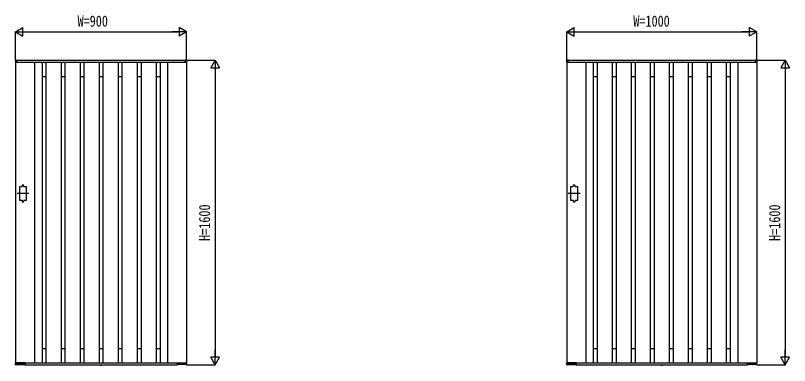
# Model space of a CAD drawing. Units: millimetres, scale not verified. Extents: x -8410 to 8410, y -5940 to 5940.
# Drawn here: x -2010 to 2063, y -454 to 1385 of the extents above; entities that cross this region are included whole.
import ezdxf
from ezdxf.enums import TextEntityAlignment as Align

# ---------------------------------------------------------------- set-up
doc = ezdxf.new("R2010")
doc.units = ezdxf.units.MM
doc.header["$LTSCALE"] = 30
doc.layers.add('0-2_YKK_A1', color=4, linetype='Continuous')
doc.layers.add('0-3_YKK_D', color=6, linetype='Continuous')
doc.styles.add('ＭＳ ゴシック', font='')
doc.styles.get('ＭＳ ゴシック').set_extended_font_data('MS Gothic')

msp = doc.modelspace()

# ---------------------------------------------------------------- linework, layer by layer
at = {"layer": '0-2_YKK_A1'}
for p, q in [((-2010.46, 1148.63), (-2010.46, 1140.5)), ((-2009.05, 1150.13), (-2003.49, 1150.47)), ((-2002.96, 1150), (-1116.96, 1150)), ((-2002.96, 1140), (-2002.96, 1150)), ((-2002.96, 1140.3), (-2002.96, 1149.97)), ((-1116.96, 1140), (-1116.96, 1150)), ((-1116.96, 1140.3), (-1116.96, 1149.97)), ((-1110.87, 1150.13), (-1116.43, 1150.47)), ((-1109.46, 1148.63), (-1109.46, 1140.5)), ((889.54, 1148.63), (889.54, 1140.5)), ((890.95, 1150.13), (896.51, 1150.47)), ((897.04, 1150), (1883.04, 1150)), ((897.04, 1140), (897.04, 1150)), ((897.04, 1140.3), (897.04, 1149.97)), ((1883.04, 1140), (1883.04, 1150)), ((1883.04, 1140.3), (1883.04, 1149.97)), ((1889.13, 1150.13), (1883.57, 1150.47)), ((1890.54, 1148.63), (1890.54, 1140.5)), ((-2009.96, 1140), (-2009.96, -440)), ((-2009.96, 1140), (-1109.96, 1140)), ((-2009.96, 1140), (-2003.26, 1140)), ((-2003.26, 1140), (-2003.26, 1140)), ((-1909.96, 1140), (-1909.96, -440)), ((-1869.96, 1140), (-1869.96, -440)), ((-1849.96, 1140), (-1849.96, -440)), ((-1769.96, 1140), (-1769.96, -440)), ((-1749.96, 1140), (-1749.96, -440)), ((-1669.96, 1140), (-1669.96, -440)), ((-1649.96, 1140), (-1649.96, -440)), ((-1569.96, 1140), (-1569.96, -440)), ((-1549.96, 1140), (-1549.96, -440)), ((-1469.96, 1140), (-1469.96, -440)), ((-1449.96, 1140), (-1449.96, -440)), ((-1369.96, 1140), (-1369.96, -440)), ((-1349.96, 1140), (-1349.96, -440)), ((-1269.96, 1140), (-1269.96, -440)), ((-1249.96, 1140), (-1249.96, -440)), ((-1209.96, 1140), (-1209.96, -440)), ((-1109.96, 1140), (-1116.66, 1140)), ((-1116.66, 1140), (-1116.66, 1140)), ((-1109.96, 1140), (-1109.96, -440)), ((890.04, 1140), (890.04, -440)), ((890.04, 1140), (1890.04, 1140)), ((890.04, 1140), (896.74, 1140)), ((896.74, 1140), (896.74, 1140)), ((990.04, 1140), (990.04, -440)), ((1030.04, 1140), (1030.04, -440)), ((1050.04, 1140), (1050.04, -440)), ((1130.04, 1140), (1130.04, -440)), ((1150.04, 1140), (1150.04, -440)), ((1230.04, 1140), (1230.04, -440)), ((1250.04, 1140), (1250.04, -440)), ((1330.04, 1140), (1330.04, -440)), ((1350.04, 1140), (1350.04, -440)), ((1430.04, 1140), (1430.04, -440)), ((1450.04, 1140), (1450.04, -440)), ((1530.04, 1140), (1530.04, -440)), ((1550.04, 1140), (1550.04, -440)), ((1630.04, 1140), (1630.04, -440)), ((1650.04, 1140), (1650.04, -440)), ((1730.04, 1140), (1730.04, -440)), ((1750.04, 1140), (1750.04, -440)), ((1790.04, 1140), (1790.04, -440)), ((1890.04, 1140), (1883.34, 1140)), ((1883.34, 1140), (1883.34, 1140)), ((1890.04, 1140), (1890.04, -440)), ((-1869.96, 1065), (-1849.96, 1065)), ((-1769.96, 1065), (-1749.96, 1065)), ((-1669.96, 1065), (-1649.96, 1065)), ((-1569.96, 1065), (-1549.96, 1065)), ((-1469.96, 1065), (-1449.96, 1065)), ((-1369.96, 1065), (-1349.96, 1065)), ((-1269.96, 1065), (-1249.96, 1065)), ((1030.04, 1065), (1050.04, 1065)), ((1130.04, 1065), (1150.04, 1065)), ((1230.04, 1065), (1250.04, 1065)), ((1330.04, 1065), (1350.04, 1065)), ((1430.04, 1065), (1450.04, 1065)), ((1530.04, 1065), (1550.04, 1065)), ((1630.04, 1065), (1650.04, 1065)), ((1730.04, 1065), (1750.04, 1065)), ((-1975.96, 485), (-1975.96, 490)), ((-1965.96, 485), (-1965.96, 490)), ((924.04, 485), (924.04, 490)), ((934.04, 485), (934.04, 490)), ((-1939.46, 450), (-2002.46, 450)), ((960.54, 450), (897.54, 450)), ((-1975.96, 415), (-1975.96, 410)), ((-1965.96, 415), (-1965.96, 410)), ((924.04, 415), (924.04, 410)), ((934.04, 415), (934.04, 410)), ((-1869.96, -365), (-1849.96, -365)), ((-1769.96, -365), (-1749.96, -365)), ((-1669.96, -365), (-1649.96, -365)), ((-1569.96, -365), (-1549.96, -365)), ((-1469.96, -365), (-1449.96, -365)), ((-1369.96, -365), (-1349.96, -365)), ((-1269.96, -365), (-1249.96, -365)), ((1030.04, -365), (1050.04, -365)), ((1130.04, -365), (1150.04, -365)), ((1230.04, -365), (1250.04, -365)), ((1330.04, -365), (1350.04, -365)), ((1430.04, -365), (1450.04, -365)), ((1530.04, -365), (1550.04, -365)), ((1630.04, -365), (1650.04, -365)), ((1730.04, -365), (1750.04, -365)), ((-2009.85, -450.03), (-2010.43, -440.53)), ((-2009.96, -440), (-1109.96, -440)), ((-1960.26, -440), (-2009.93, -440)), ((-1987.17, -447.9), (-2007.75, -447.9)), ((-1978.13, -447.9), (-1984.79, -447.9)), ((-1962.13, -447.9), (-1975.75, -447.9)), ((-1965.86, -447.9), (-1965.84, -449.01)), ((-1959.96, -440), (-1959.96, -450)), ((-1959.96, -440.3), (-1959.96, -449.98)), ((-1159.96, -440), (-1159.96, -450)), ((-1159.96, -440.3), (-1159.96, -449.98)), ((-1159.66, -440), (-1109.99, -440)), ((-1157.79, -447.9), (-1144.17, -447.9)), ((-1154.06, -447.9), (-1154.08, -449.01)), ((-1141.79, -447.9), (-1135.13, -447.9)), ((-1132.75, -447.9), (-1112.17, -447.9)), ((-1110.07, -450.03), (-1109.49, -440.53)), ((890.15, -450.03), (889.57, -440.53)), ((890.04, -440), (1890.04, -440)), ((939.74, -440), (890.07, -440)), ((912.83, -447.9), (892.25, -447.9)), ((921.87, -447.9), (915.21, -447.9)), ((937.87, -447.9), (924.25, -447.9)), ((934.14, -447.9), (934.16, -449.01)), ((940.04, -440), (940.04, -450)), ((940.04, -440.3), (940.04, -449.98)), ((1840.04, -440), (1840.04, -450)), ((1840.04, -440.3), (1840.04, -449.98)), ((1840.34, -440), (1890.01, -440)), ((1842.21, -447.9), (1855.83, -447.9)), ((1845.94, -447.9), (1845.92, -449.01)), ((1858.21, -447.9), (1864.87, -447.9)), ((1867.25, -447.9), (1887.83, -447.9)), ((1889.93, -450.03), (1890.51, -440.53)), ((-2008.6, -450.5), (-2009.35, -450.5)), ((-2008.1, -450.01), (-2008.07, -448.19)), ((-2008.09, -449.5), (-1961.79, -449.5)), ((-1986.85, -448.19), (-1986.84, -449.01)), ((-1985.12, -449.01), (-1985.1, -448.19)), ((-1977.82, -448.19), (-1977.8, -449.01)), ((-1976.08, -449.01), (-1976.07, -448.19)), ((-1961.82, -448.19), (-1961.79, -449.99)), ((-1960.46, -450.48), (-1961.29, -450.48)), ((-1959.96, -450), (-1159.96, -450)), ((-1563.87, -450.5), (-1563.78, -450)), ((-1563.87, -450.5), (-1563.7, -451.47)), ((-1563.87, -450.5), (-1556.05, -450.5)), ((-1563.78, -450), (-1556.14, -450)), ((-1559.96, -454.2), (-1559.96, -450)), ((-1556.05, -450.5), (-1556.22, -451.47)), ((-1556.05, -450.5), (-1556.14, -450)), ((-1159.46, -450.48), (-1158.63, -450.48)), ((-1158.1, -448.19), (-1158.13, -449.99)), ((-1111.83, -449.5), (-1158.13, -449.5)), ((-1143.84, -449.01), (-1143.85, -448.19)), ((-1142.1, -448.19), (-1142.12, -449.01)), ((-1134.8, -449.01), (-1134.82, -448.19)), ((-1133.07, -448.19), (-1133.08, -449.01)), ((-1111.82, -450.01), (-1111.85, -448.19)), ((-1111.32, -450.5), (-1110.57, -450.5)), ((891.4, -450.5), (890.65, -450.5)), ((891.9, -450.01), (891.93, -448.19)), ((891.91, -449.5), (938.21, -449.5)), ((913.15, -448.19), (913.16, -449.01)), ((914.88, -449.01), (914.9, -448.19)), ((922.18, -448.19), (922.2, -449.01)), ((923.92, -449.01), (923.93, -448.19)), ((938.18, -448.19), (938.21, -449.99)), ((939.54, -450.48), (938.71, -450.48)), ((940.04, -450), (1840.04, -450)), ((1386.13, -450.5), (1386.22, -450)), ((1386.13, -450.5), (1386.3, -451.47)), ((1386.13, -450.5), (1393.95, -450.5)), ((1386.22, -450), (1393.86, -450)), ((1390.04, -454.2), (1390.04, -450)), ((1393.95, -450.5), (1393.78, -451.47)), ((1393.95, -450.5), (1393.86, -450)), ((1840.54, -450.48), (1841.37, -450.48)), ((1841.9, -448.19), (1841.87, -449.99)), ((1888.17, -449.5), (1841.87, -449.5)), ((1856.16, -449.01), (1856.15, -448.19)), ((1857.9, -448.19), (1857.88, -449.01)), ((1865.2, -449.01), (1865.18, -448.19)), ((1866.93, -448.19), (1866.92, -449.01)), ((1888.18, -450.01), (1888.15, -448.19)), ((1888.68, -450.5), (1889.43, -450.5))]:
    msp.add_line(p, q, dxfattribs=at)
for points in [[(-1975.96, 485), (-1989.96, 485), (-1989.96, 415), (-1975.96, 415)], [(-1965.96, 415), (-1951.96, 415), (-1951.96, 485), (-1965.96, 485)], [(924.04, 485), (910.04, 485), (910.04, 415), (924.04, 415)], [(934.04, 415), (948.04, 415), (948.04, 485), (934.04, 485)], [(-2007.75, -447.9), (-2007.89, -447.93), (-2007.97, -447.98), (-2008.01, -448.03), (-2008.04, -448.09), (-2008.06, -448.14), (-2008.07, -448.19)], [(-1986.85, -448.19), (-1986.86, -448.15), (-1986.87, -448.1), (-1986.89, -448.05), (-1986.92, -448.01), (-1986.97, -447.96), (-1987.05, -447.92), (-1987.17, -447.9)], [(-1984.79, -447.9), (-1984.92, -447.93), (-1985, -447.98), (-1985.05, -448.03), (-1985.08, -448.09), (-1985.09, -448.14), (-1985.1, -448.19)], [(-1977.82, -448.19), (-1977.82, -448.15), (-1977.83, -448.1), (-1977.86, -448.05), (-1977.89, -448.01), (-1977.94, -447.96), (-1978.01, -447.92), (-1978.13, -447.9)], [(-1975.75, -447.9), (-1975.89, -447.93), (-1975.97, -447.98), (-1976.01, -448.03), (-1976.04, -448.09), (-1976.06, -448.14), (-1976.07, -448.19)], [(-1961.82, -448.19), (-1961.82, -448.15), (-1961.83, -448.1), (-1961.86, -448.05), (-1961.89, -448.01), (-1961.94, -447.96), (-1962.01, -447.92), (-1962.13, -447.9)], [(-1158.1, -448.19), (-1158.1, -448.15), (-1158.09, -448.1), (-1158.06, -448.05), (-1158.03, -448.01), (-1157.98, -447.96), (-1157.91, -447.92), (-1157.79, -447.9)], [(-1144.17, -447.9), (-1144.03, -447.93), (-1143.96, -447.98), (-1143.91, -448.03), (-1143.88, -448.09), (-1143.86, -448.14), (-1143.85, -448.19)], [(-1142.1, -448.19), (-1142.1, -448.15), (-1142.09, -448.1), (-1142.06, -448.05), (-1142.03, -448.01), (-1141.98, -447.96), (-1141.91, -447.92), (-1141.79, -447.9)], [(-1135.13, -447.9), (-1135, -447.93), (-1134.92, -447.98), (-1134.87, -448.03), (-1134.84, -448.09), (-1134.83, -448.14), (-1134.82, -448.19)], [(-1133.07, -448.19), (-1133.06, -448.15), (-1133.05, -448.1), (-1133.03, -448.05), (-1133, -448.01), (-1132.95, -447.96), (-1132.87, -447.92), (-1132.75, -447.9)], [(-1112.17, -447.9), (-1112.03, -447.93), (-1111.96, -447.98), (-1111.91, -448.03), (-1111.88, -448.09), (-1111.86, -448.14), (-1111.85, -448.19)], [(892.25, -447.9), (892.11, -447.93), (892.03, -447.98), (891.99, -448.03), (891.96, -448.09), (891.94, -448.14), (891.93, -448.19)], [(913.15, -448.19), (913.14, -448.15), (913.13, -448.1), (913.11, -448.05), (913.08, -448.01), (913.03, -447.96), (912.95, -447.92), (912.83, -447.9)], [(915.21, -447.9), (915.08, -447.93), (915, -447.98), (914.95, -448.03), (914.92, -448.09), (914.91, -448.14), (914.9, -448.19)], [(922.18, -448.19), (922.18, -448.15), (922.17, -448.1), (922.14, -448.05), (922.11, -448.01), (922.06, -447.96), (921.99, -447.92), (921.87, -447.9)], [(924.25, -447.9), (924.11, -447.93), (924.03, -447.98), (923.99, -448.03), (923.96, -448.09), (923.94, -448.14), (923.93, -448.19)], [(938.18, -448.19), (938.18, -448.15), (938.17, -448.1), (938.14, -448.05), (938.11, -448.01), (938.06, -447.96), (937.99, -447.92), (937.87, -447.9)], [(1841.9, -448.19), (1841.9, -448.15), (1841.91, -448.1), (1841.94, -448.05), (1841.97, -448.01), (1842.02, -447.96), (1842.09, -447.92), (1842.21, -447.9)], [(1855.83, -447.9), (1855.97, -447.93), (1856.04, -447.98), (1856.09, -448.03), (1856.12, -448.09), (1856.14, -448.14), (1856.15, -448.19)], [(1857.9, -448.19), (1857.9, -448.15), (1857.91, -448.1), (1857.94, -448.05), (1857.97, -448.01), (1858.02, -447.96), (1858.09, -447.92), (1858.21, -447.9)], [(1864.87, -447.9), (1865, -447.93), (1865.08, -447.98), (1865.13, -448.03), (1865.16, -448.09), (1865.17, -448.14), (1865.18, -448.19)], [(1866.93, -448.19), (1866.94, -448.15), (1866.95, -448.1), (1866.97, -448.05), (1867, -448.01), (1867.05, -447.96), (1867.13, -447.92), (1867.25, -447.9)], [(1887.83, -447.9), (1887.97, -447.93), (1888.04, -447.98), (1888.09, -448.03), (1888.12, -448.09), (1888.14, -448.14), (1888.15, -448.19)], [(-1562.26, -452.58), (-1561.11, -450.26), (-1559.96, -449.65)], [(-1557.66, -452.58), (-1558.82, -450.26), (-1559.96, -449.65)], [(1387.74, -452.58), (1388.89, -450.26), (1390.04, -449.65)], [(1392.34, -452.58), (1391.18, -450.26), (1390.04, -449.65)]]:
    msp.add_lwpolyline(points, dxfattribs=at)
for centre, radius, start, end in [((-2008.96, 1148.63), 1.5, 93.5, 180), ((-2009.96, 1140.5), 0.5, 180, 270), ((-2003.46, 1149.97), 0.5, 0, 93.5), ((-1116.46, 1149.97), 0.5, 86.5, 180), ((-1110.96, 1148.63), 1.5, 0, 86.5), ((-1109.96, 1140.5), 0.5, 270, 0), ((891.04, 1148.63), 1.5, 93.5, 180), ((890.04, 1140.5), 0.5, 180, 270), ((896.54, 1149.97), 0.5, 0, 93.5), ((1883.54, 1149.97), 0.5, 86.5, 180), ((1889.04, 1148.63), 1.5, 0, 86.5), ((1890.04, 1140.5), 0.5, 270, 0), ((-2003.26, 1140.3), 0.3, 270, 0), ((-1116.66, 1140.3), 0.3, 180, 270), ((896.74, 1140.3), 0.3, 270, 0), ((1883.34, 1140.3), 0.3, 180, 270), ((-1970.96, 490), 5, 0, 180), ((929.04, 490), 5, 0, 180), ((-1970.96, 410), 5, 180, 0), ((929.04, 410), 5, 180, 0), ((-2009.93, -440.5), 0.5, 90, 183.5), ((-1960.26, -440.3), 0.3, 0, 90), ((-1159.66, -440.3), 0.3, 90, 180), ((-1109.99, -440.5), 0.5, 356.5, 90), ((890.07, -440.5), 0.5, 90, 183.5), ((939.74, -440.3), 0.3, 0, 90), ((1840.34, -440.3), 0.3, 90, 180), ((1890.01, -440.5), 0.5, 356.5, 90), ((-2009.35, -450), 0.5, 183.5, 269.21081), ((-2008.6, -450), 0.5, 269.18971, 359), ((-1986.34, -449), 0.5, 181, 270), ((-1985.62, -449), 0.5, 270, 359), ((-1977.3, -449), 0.5, 181, 270), ((-1976.58, -449), 0.5, 270, 359), ((-1965.34, -449), 0.5, 181, 270), ((-1961.29, -449.98), 0.5, 181.0014, 270.00152), ((-1960.46, -449.98), 0.5, 270, 0), ((-1562.81, -451.32), 0.9, 190, 239.36409), ((-1559.96, -446.5), 6.5, 239.36409, 300.63591), ((-1557.11, -451.32), 0.9, 300.63591, 350), ((-1159.46, -449.98), 0.5, 180, 270), ((-1158.63, -449.98), 0.5, 269.99848, 358.9986), ((-1154.58, -449), 0.5, 270, 359), ((-1143.34, -449), 0.5, 181, 270), ((-1142.62, -449), 0.5, 270, 359), ((-1134.3, -449), 0.5, 181, 270), ((-1133.58, -449), 0.5, 270, 359), ((-1111.32, -450), 0.5, 181, 270.81029), ((-1110.57, -450), 0.5, 270.78919, 356.5), ((890.65, -450), 0.5, 183.5, 269.21081), ((891.4, -450), 0.5, 269.18971, 359), ((913.66, -449), 0.5, 181, 270), ((914.38, -449), 0.5, 270, 359), ((922.7, -449), 0.5, 181, 270), ((923.42, -449), 0.5, 270, 359), ((934.66, -449), 0.5, 181, 270), ((938.71, -449.98), 0.5, 181.0014, 270.00152), ((939.54, -449.98), 0.5, 270, 0), ((1387.19, -451.32), 0.9, 190, 239.36409), ((1390.04, -446.5), 6.5, 239.36409, 300.63591), ((1392.89, -451.32), 0.9, 300.63591, 350), ((1840.54, -449.98), 0.5, 180, 270), ((1841.37, -449.98), 0.5, 269.99848, 358.9986), ((1845.42, -449), 0.5, 270, 359), ((1856.66, -449), 0.5, 181, 270), ((1857.38, -449), 0.5, 270, 359), ((1865.7, -449), 0.5, 181, 270), ((1866.42, -449), 0.5, 270, 359), ((1888.68, -450), 0.5, 181, 270.81029), ((1889.43, -450), 0.5, 270.78919, 356.5)]:
    msp.add_arc(centre, radius, start, end, dxfattribs=at)
at = {"layer": '0-3_YKK_D'}
for p, q in [((-2009.96, 1300), (-1970.99, 1322.5)), ((-1970.99, 1277.5), (-1970.99, 1322.5)), ((-1109.96, 1300), (-1148.93, 1322.5)), ((-1148.93, 1322.5), (-1148.93, 1277.5)), ((890.04, 1300), (929.01, 1322.5)), ((929.01, 1277.5), (929.01, 1322.5)), ((1890.04, 1300), (1851.07, 1322.5)), ((1851.07, 1322.5), (1851.07, 1277.5)), ((-2009.96, 1151), (-2009.96, 1301)), ((-2009.96, 1300), (-1970.99, 1277.5)), ((-2009.96, 1300), (-1932.02, 1300)), ((-1964.96, 1300), (-1154.96, 1300)), ((-1109.96, 1300), (-1187.9, 1300)), ((-1109.96, 1300), (-1148.93, 1277.5)), ((-1109.96, 1151), (-1109.96, 1301)), ((890.04, 1151), (890.04, 1301)), ((890.04, 1300), (929.01, 1277.5)), ((890.04, 1300), (967.98, 1300)), ((935.04, 1300), (1845.04, 1300)), ((1890.04, 1300), (1812.1, 1300)), ((1890.04, 1300), (1851.07, 1277.5)), ((1890.04, 1151), (1890.04, 1301)), ((-1108.96, 1150), (-958.96, 1150)), ((-959.96, 1150), (-982.46, 1111.03)), ((-959.96, 1150), (-937.46, 1111.03)), ((-959.96, 1150), (-959.96, 1072.06)), ((1891.04, 1150), (2041.04, 1150)), ((2040.04, 1150), (2017.54, 1111.03)), ((2040.04, 1150), (2062.54, 1111.03)), ((2040.04, 1150), (2040.04, 1072.06)), ((-982.46, 1111.03), (-937.46, 1111.03)), ((-959.96, 1105), (-959.96, -405)), ((2017.54, 1111.03), (2062.54, 1111.03)), ((2040.04, 1105), (2040.04, -405)), ((-959.96, -450), (-959.96, -372.06)), ((2040.04, -450), (2040.04, -372.06)), ((-959.96, -450), (-982.46, -411.03)), ((-937.46, -411.03), (-982.46, -411.03)), ((-959.96, -450), (-937.46, -411.03)), ((2040.04, -450), (2017.54, -411.03)), ((2062.54, -411.03), (2017.54, -411.03)), ((2040.04, -450), (2062.54, -411.03)), ((-1108.96, -450), (-958.96, -450)), ((1891.04, -450), (2041.04, -450))]:
    msp.add_line(p, q, dxfattribs=at)

# ---------------------------------------------------------------- texts
at = {"layer": '0-3_YKK_D', "style": 'ＭＳ ゴシック', "width": 0.8}
for s, p in [('W=900', (-1683.69, 1309)), ('W=1000', (1240.71, 1309))]:
    msp.add_text(s, height=58.65, dxfattribs=at).set_placement(p, align=Align.BOTTOM_LEFT)
for p in [(-968.96, 200.67), (2031.04, 200.67)]:
    msp.add_text('H=1600', height=58.65, rotation=90, dxfattribs=at).set_placement(p, align=Align.BOTTOM_LEFT)

doc.saveas('drawing.dxf')
